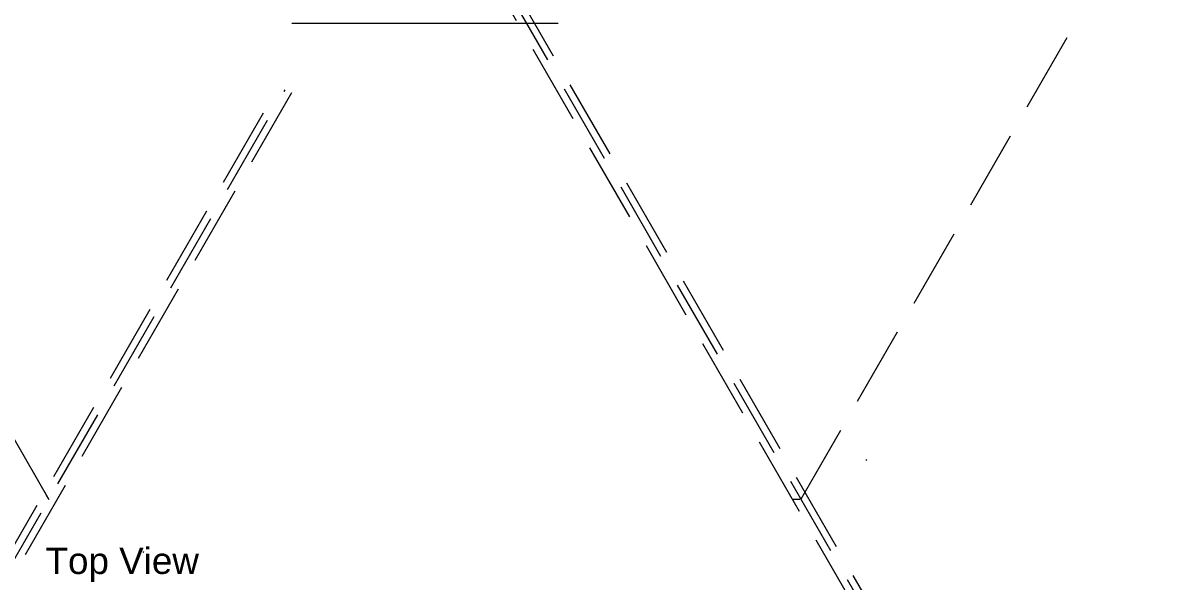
# Model space of a CAD drawing. Header units: millimetres. Extents: x 1.5 to 37.9, y -0.3 to 12.6.
# Drawn here: x 4.533 to 7.999, y 0.643 to 2.32 of the extents above; entities that cross this region are included whole.
import ezdxf

# ---------------------------------------------------------------- set-up
doc = ezdxf.new("R2010")
doc.units = ezdxf.units.MM
doc.linetypes.add('ACAD_ISO02W100', pattern=[15, 12, -3])
doc.layers.add('0.2', color=6, linetype='Continuous', lineweight=15)
doc.layers.add('0.3', color=4, linetype='Continuous', lineweight=20)

msp = doc.modelspace()

# ---------------------------------------------------------------- linework, layer by layer
at = {"layer": '0.2', "linetype": 'ACAD_ISO02W100', "ltscale": 0.02}
for points in [[(3.4812, 2.8469), (4.6106, 0.8907)], [(6.8695, 0.8907), (7.9989, 2.8469)]]:
    msp.add_lwpolyline(points, dxfattribs=at)
at = {"layer": '0.2', "linetype": 'ACAD_ISO02W100', "ltscale": 0.02, "extrusion": (-5.84526e-07, -1.01243e-06, 1)}
msp.add_lwpolyline([(6.8695, 0.8907), (7.9989, 2.8469)], dxfattribs=at)
msp.add_lwpolyline([(6.8695, 0.8907), (7.9989, 2.8469)], dxfattribs=at)
at = {"layer": '0.2', "linetype": 'ACAD_ISO02W100', "ltscale": 0.02, "extrusion": (-0.103101, 0.178585, 0.978508)}
for points in [[(-6.3729, 3.0989), (-6.3729, 0.9181)], [(-6.4158, 0.9187), (-6.4158, 3.0992)]]:
    msp.add_lwpolyline(points, dxfattribs=at)
at = {"layer": '0.2', "linetype": 'ACAD_ISO02W100', "ltscale": 0.02, "extrusion": (-0.103227, 0.178772, 0.97846)}
msp.add_lwpolyline([(-6.3944, 0.9211), (-6.3944, 3.1125)], dxfattribs=at)
at = {"layer": '0.2', "linetype": 'ACAD_ISO02W100', "ltscale": 0.02, "extrusion": (0.103112, 0.178579, 0.978508)}
for points in [[(-3.5258, -2.5178), (-3.5257, -4.5959)], [(-3.5687, -4.5959), (-3.5687, -2.5175)]]:
    msp.add_lwpolyline(points, dxfattribs=at)
at = {"layer": '0.2', "linetype": 'ACAD_ISO02W100', "ltscale": 0.02, "extrusion": (0.103257, 0.178875, 0.978438)}
msp.add_lwpolyline([(-3.5478, -2.5037), (-3.5478, -4.5948)], dxfattribs=at)
at = {"layer": '0.2', "linetype": 'ACAD_ISO02W100', "ltscale": 0.02, "extrusion": (0.865931, 0.500164, -1.72239e-05)}
msp.add_lwpolyline([(-1.5098, 2.4495), (-1.5098, 2.4489), (-1.5098, 2.4484), (-1.5099, 2.4478), (-1.5099, 2.4473), (-1.51, 2.4468), (-1.5101, 2.4462), (-1.5102, 2.4457), (-1.5103, 2.4452), (-1.5104, 2.4447), (-1.5106, 2.4442), (-1.5107, 2.4437), (-1.5109, 2.4432), (-1.5111, 2.4427), (-1.5113, 2.4422), (-1.5115, 2.4417), (-1.5117, 2.4412), (-1.512, 2.4408), (-1.5122, 2.4403), (-1.5125, 2.4399), (-1.5128, 2.4394), (-1.5131, 2.439), (-1.5134, 2.4385), (-1.5137, 2.4381), (-1.514, 2.4377), (-1.5144, 2.4373), (-1.5147, 2.4369), (-1.5151, 2.4365), (-1.5155, 2.4361), (-1.5159, 2.4358), (-1.5163, 2.4354), (-1.5167, 2.4351), (-1.5171, 2.4347), (-1.5176, 2.4344), (-1.5181, 2.434), (-1.5186, 2.4337), (-1.5191, 2.4334), (-1.5196, 2.4331), (-1.5201, 2.4328), (-1.5206, 2.4325), (-1.5211, 2.4323), (-1.5216, 2.432), (-1.5222, 2.4318), (-1.5227, 2.4316), (-1.5233, 2.4314), (-1.5238, 2.4312), (-1.5244, 2.431), (-1.5249, 2.4309), (-1.5255, 2.4307), (-1.5261, 2.4306), (-1.5267, 2.4305), (-1.5272, 2.4304), (-1.5278, 2.4303), (-1.5284, 2.4302), (-1.529, 2.4302), (-1.5295, 2.4301), (-1.5301, 2.4301), (-1.5307, 2.43), (-1.5313, 2.43), (-1.5319, 2.43), (-1.5325, 2.43), (-1.533, 2.4301), (-1.5336, 2.4301), (-1.5342, 2.4301), (-1.5348, 2.4302)], dxfattribs=at)
at = {"layer": '0.2', "linetype": 'ACAD_ISO02W100', "ltscale": 0.02, "extrusion": (0.865955, -0.500122, 1.72234e-05)}
msp.add_lwpolyline([(4.2069, 2.43), (4.2074, 2.43), (4.208, 2.4299), (4.2086, 2.4299), (4.2092, 2.4299), (4.2098, 2.4299), (4.2103, 2.4299), (4.2109, 2.4299), (4.2115, 2.43), (4.2121, 2.43), (4.2126, 2.4301), (4.2132, 2.4301), (4.2138, 2.4302), (4.2144, 2.4303), (4.2149, 2.4304), (4.2155, 2.4306), (4.2161, 2.4307), (4.2166, 2.4308), (4.2172, 2.431), (4.2177, 2.4312), (4.2183, 2.4314), (4.2188, 2.4316), (4.2193, 2.4318), (4.2199, 2.432), (4.2204, 2.4323), (4.2209, 2.4325), (4.2214, 2.4328), (4.2219, 2.4331), (4.2224, 2.4334), (4.2229, 2.4337), (4.2234, 2.434), (4.2239, 2.4344), (4.2243, 2.4347), (4.2248, 2.4351), (4.2252, 2.4354), (4.2256, 2.4358), (4.226, 2.4362), (4.2263, 2.4366), (4.2267, 2.437), (4.2271, 2.4374), (4.2274, 2.4378), (4.2277, 2.4382), (4.228, 2.4386), (4.2283, 2.4391), (4.2286, 2.4395), (4.2289, 2.44), (4.2292, 2.4404), (4.2294, 2.4409), (4.2296, 2.4413), (4.2299, 2.4418), (4.2301, 2.4423), (4.2303, 2.4428), (4.2304, 2.4433), (4.2306, 2.4438), (4.2308, 2.4443), (4.2309, 2.4448), (4.231, 2.4453), (4.2311, 2.4458), (4.2312, 2.4464), (4.2313, 2.4469), (4.2313, 2.4474), (4.2314, 2.448), (4.2314, 2.4485), (4.2314, 2.4491), (4.2314, 2.4496)], dxfattribs=at)
at = {"layer": '0.2', "linetype": 'ACAD_ISO02W100', "ltscale": 0.02, "extrusion": (0.865918, -0.500186, -0.000694535)}
msp.add_lwpolyline([(4.2318, 2.4535), (4.2212, 2.4547), (4.2159, 2.4554), (4.2105, 2.4563)], dxfattribs=at)
at = {"layer": '0.2', "linetype": 'ACAD_ISO02W100', "ltscale": 0.02, "extrusion": (0.165133, -0.096316, 0.981557)}
msp.add_lwpolyline([(3.0939, -2.9999), (3.0939, -2.9972)], dxfattribs=at)
at = {"layer": '0.2', "linetype": 'ACAD_ISO02W100', "ltscale": 0.02, "extrusion": (0.85642, 0.516198, -0.009183)}
msp.add_lwpolyline([(-1.614, 2.4928), (-1.6142, 2.4923), (-1.6144, 2.4917), (-1.6145, 2.4912), (-1.6147, 2.4906), (-1.6151, 2.4896), (-1.6155, 2.4886), (-1.6159, 2.4877), (-1.6163, 2.4867), (-1.6173, 2.4849)], dxfattribs=at)
at = {"layer": '0.2', "linetype": 'ACAD_ISO02W100', "ltscale": 0.02, "extrusion": (2.84087e-07, 1, -3.32112e-13)}
for points in [[(-6.8695, 2.4515), (-4.6106, 2.4515)], [(-6.8695, 2.4515), (-4.6106, 2.4515)], [(-6.8695, 2.4741), (-4.6106, 2.4741)]]:
    msp.add_lwpolyline(points, dxfattribs=at)
at = {"layer": '0.2', "linetype": 'ACAD_ISO02W100', "ltscale": 0.02, "extrusion": (1, 0, 0)}
msp.add_lwpolyline([(0.8907, 2.4741), (0.8907, 2.4515)], dxfattribs=at)
msp.add_lwpolyline([(0.8907, 2.4741), (0.8907, 2.4515)], dxfattribs=at)
msp.add_lwpolyline([(0.8907, 2.4741), (0.8907, 2.4515)], dxfattribs=at)
msp.add_lwpolyline([(0.8907, 2.4741), (0.8907, 2.4515)], dxfattribs=at)
at = {"layer": '0.2', "linetype": 'ACAD_ISO02W100', "ltscale": 0.02, "extrusion": (0.00015545, 1, -1.72234e-05)}
msp.add_lwpolyline([(-4.6105, 2.4301), (-4.6111, 2.4301), (-4.6116, 2.43), (-4.6122, 2.43), (-4.6128, 2.43), (-4.6134, 2.43), (-4.6139, 2.43), (-4.6145, 2.43), (-4.6151, 2.4301), (-4.6157, 2.4301), (-4.6163, 2.4302), (-4.6168, 2.4303), (-4.6174, 2.4303), (-4.618, 2.4304), (-4.6185, 2.4305), (-4.6191, 2.4307), (-4.6197, 2.4308), (-4.6202, 2.431), (-4.6208, 2.4311), (-4.6213, 2.4313), (-4.6219, 2.4315), (-4.6224, 2.4317), (-4.623, 2.4319), (-4.6235, 2.4321), (-4.624, 2.4324), (-4.6245, 2.4326), (-4.625, 2.4329), (-4.6255, 2.4332), (-4.626, 2.4335), (-4.6265, 2.4338), (-4.627, 2.4341), (-4.6275, 2.4345), (-4.628, 2.4349), (-4.6284, 2.4352), (-4.6288, 2.4356), (-4.6292, 2.4359), (-4.6296, 2.4363), (-4.63, 2.4367), (-4.6303, 2.4371), (-4.6307, 2.4375), (-4.631, 2.4379), (-4.6313, 2.4383), (-4.6317, 2.4387), (-4.632, 2.4392), (-4.6322, 2.4396), (-4.6325, 2.4401), (-4.6328, 2.4405), (-4.633, 2.441), (-4.6333, 2.4415), (-4.6335, 2.4419), (-4.6337, 2.4424), (-4.6339, 2.4429), (-4.6341, 2.4434), (-4.6342, 2.4439), (-4.6344, 2.4444), (-4.6345, 2.4449), (-4.6346, 2.4454), (-4.6347, 2.446), (-4.6348, 2.4465), (-4.6349, 2.447), (-4.635, 2.4475), (-4.635, 2.4481), (-4.635, 2.4486), (-4.6351, 2.4492), (-4.6351, 2.4497)], dxfattribs=at)
at = {"layer": '0.2', "linetype": 'ACAD_ISO02W100', "ltscale": 0.02, "extrusion": (-0.00045617, 1, 0.000281996)}
msp.add_lwpolyline([(-4.611, 2.4442), (-4.6119, 2.4461), (-4.6124, 2.447), (-4.6128, 2.448), (-4.6132, 2.449), (-4.6136, 2.45), (-4.6138, 2.4506), (-4.614, 2.4511), (-4.6141, 2.4516), (-4.6143, 2.4522)], dxfattribs=at)
at = {"layer": '0.2', "linetype": 'ACAD_ISO02W100', "ltscale": 0.02, "extrusion": (1, -1.71242e-10, -9.9433e-06)}
msp.add_lwpolyline([(0.8907, 2.4445), (0.8907, 2.4302)], dxfattribs=at)
at = {"layer": '0.2', "linetype": 'ACAD_ISO02W100', "ltscale": 0.02, "extrusion": (-0.161136, 0.091147, 0.982714)}
msp.add_lwpolyline([(-3.0469, 3.9696), (-3.0469, 3.9666)], dxfattribs=at)
at = {"layer": '0.2', "linetype": 'ACAD_ISO02W100', "ltscale": 0.02, "extrusion": (0.000229037, 1, 0.000694535)}
msp.add_lwpolyline([(-4.635, 2.4491), (-4.6243, 2.4503), (-4.619, 2.451), (-4.6137, 2.4518)], dxfattribs=at)
at = {"layer": '0.2', "linetype": 'ACAD_ISO02W100', "ltscale": 0.02, "extrusion": (-0.000203434, 1, -1.72239e-05)}
msp.add_lwpolyline([(-6.8447, 2.4494), (-6.8447, 2.4489), (-6.8447, 2.4483), (-6.8448, 2.4478), (-6.8448, 2.4472), (-6.8449, 2.4467), (-6.845, 2.4462), (-6.8451, 2.4457), (-6.8452, 2.4451), (-6.8453, 2.4446), (-6.8455, 2.4441), (-6.8456, 2.4436), (-6.8458, 2.4431), (-6.846, 2.4426), (-6.8462, 2.4421), (-6.8464, 2.4417), (-6.8466, 2.4412), (-6.8469, 2.4407), (-6.8471, 2.4403), (-6.8474, 2.4398), (-6.8477, 2.4394), (-6.848, 2.4389), (-6.8483, 2.4385), (-6.8486, 2.4381), (-6.8489, 2.4376), (-6.8493, 2.4372), (-6.8496, 2.4368), (-6.85, 2.4365), (-6.8504, 2.4361), (-6.8508, 2.4357), (-6.8512, 2.4353), (-6.8516, 2.435), (-6.852, 2.4347), (-6.8525, 2.4343), (-6.853, 2.434), (-6.8535, 2.4336), (-6.854, 2.4333), (-6.8545, 2.433), (-6.855, 2.4327), (-6.8555, 2.4325), (-6.856, 2.4322), (-6.8565, 2.432), (-6.8571, 2.4317), (-6.8576, 2.4315), (-6.8582, 2.4313), (-6.8587, 2.4312), (-6.8593, 2.431), (-6.8598, 2.4308), (-6.8604, 2.4307), (-6.861, 2.4306), (-6.8616, 2.4304), (-6.8621, 2.4303), (-6.8627, 2.4302), (-6.8633, 2.4302), (-6.8639, 2.4301), (-6.8644, 2.43), (-6.865, 2.43), (-6.8656, 2.43), (-6.8662, 2.43), (-6.8668, 2.43), (-6.8674, 2.43), (-6.8679, 2.43), (-6.8685, 2.43), (-6.8691, 2.4301), (-6.8697, 2.4301)], dxfattribs=at)
at = {"layer": '0.2', "linetype": 'ACAD_ISO02W100', "ltscale": 0.02, "extrusion": (0.165977, 0.094854, 0.981557)}
msp.add_lwpolyline([(-2.6336, -5.8192), (-2.6336, -5.8165)], dxfattribs=at)
at = {"layer": '0.2', "linetype": 'ACAD_ISO02W100', "ltscale": 0.02, "extrusion": (-0.018845, 0.99978, -0.009183)}
msp.add_lwpolyline([(-6.8819, 2.4593), (-6.882, 2.4588), (-6.8822, 2.4582), (-6.8823, 2.4577), (-6.8825, 2.4572), (-6.8829, 2.4561), (-6.8833, 2.4551), (-6.8837, 2.4542), (-6.8842, 2.4532), (-6.8851, 2.4514)], dxfattribs=at)
at = {"layer": '0.2', "linetype": 'ACAD_ISO02W100', "ltscale": 0.02, "extrusion": (-0.159502, -0.093977, 0.982714)}
msp.add_lwpolyline([(2.7182, 6.7174), (2.7182, 6.7145)], dxfattribs=at)
at = {"layer": '0.2', "linetype": 'ACAD_ISO02W100', "ltscale": 0.02, "extrusion": (0.866261, -0.499592, -0.000281996)}
msp.add_lwpolyline([(4.2035, 2.446), (4.2044, 2.4479), (4.2048, 2.4488), (4.2053, 2.4498), (4.2057, 2.4508), (4.2061, 2.4518), (4.2063, 2.4524), (4.2064, 2.4529), (4.2066, 2.4534), (4.2068, 2.454)], dxfattribs=at)
at = {"layer": '0.2', "linetype": 'ACAD_ISO02W100', "ltscale": 0.02, "extrusion": (1, 1.7124e-10, 9.94314e-06)}
msp.add_lwpolyline([(0.8907, 2.4444), (0.8907, 2.4301)], dxfattribs=at)
at = {"layer": '0.2', "linetype": 'ACAD_ISO02W100', "ltscale": 0.02}
for points in [[(4.609, 0.8935, 2.4524), (4.6063, 0.8982, 2.4515), (4.6036, 0.9029, 2.4507), (4.5981, 0.9123, 2.4494)], [(6.8663, 0.8907, 2.4524), (6.8608, 0.8907, 2.4515), (6.8554, 0.8907, 2.4507), (6.8445, 0.8907, 2.4494)]]:
    msp.add_polyline3d(points, dxfattribs=at)
at = {"layer": '0.3'}
msp.add_lwpolyline([(5.3401, 2.3197), (6.1401, 2.3197)], dxfattribs=at)

# ---------------------------------------------------------------- texts
at = {"insert": (4.6007, 0.7459), "char_height": 0.079097, "attachment_point": 1}
msp.add_mtext_dynamic_manual_height_columns('{\\fArial|b0|i0|c0|p34;Top View}', width=0.872901, gutter_width=0.3955, heights=[0], dxfattribs=at)

doc.saveas('drawing.dxf')
